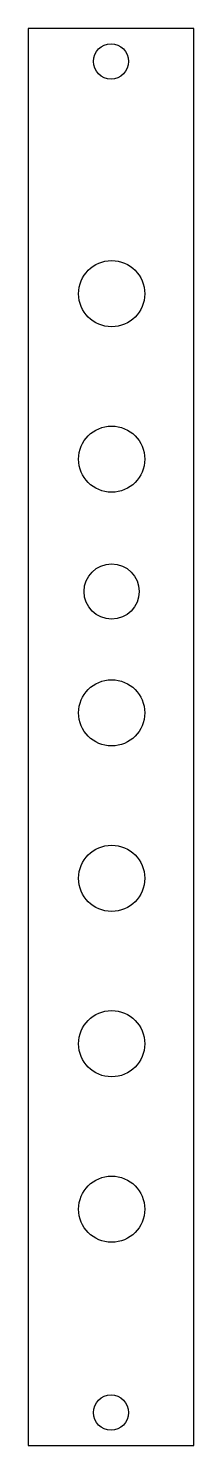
# Model space of a CAD drawing. Header units: millimetres. Extents: x 0 to 15, y 0 to 128.
import ezdxf

# ---------------------------------------------------------------- set-up
doc = ezdxf.new("R2010")
doc.units = ezdxf.units.MM
doc.layers.get('0').update_dxf_attribs({"lineweight": 25, "true_color": 0xffffff})

msp = doc.modelspace()

# ---------------------------------------------------------------- linework, layer by layer
for p, q in [((15, 128.5), (0, 128.5)), ((0, 128.5), (0, 0)), ((15, 0), (15, 128.5)), ((0, 0), (15, 0))]:
    msp.add_line(p, q)
for centre, radius in [((7.5, 125.5), 1.6), ((7.56, 104.44), 3), ((7.56, 89.44), 3), ((7.56, 77.44), 2.5), ((7.56, 66.44), 3), ((7.56, 51.44), 3), ((7.56, 36.44), 3), ((7.56, 21.44), 3), ((7.5, 3), 1.6)]:
    msp.add_circle(centre, radius)

doc.saveas('drawing.dxf')
